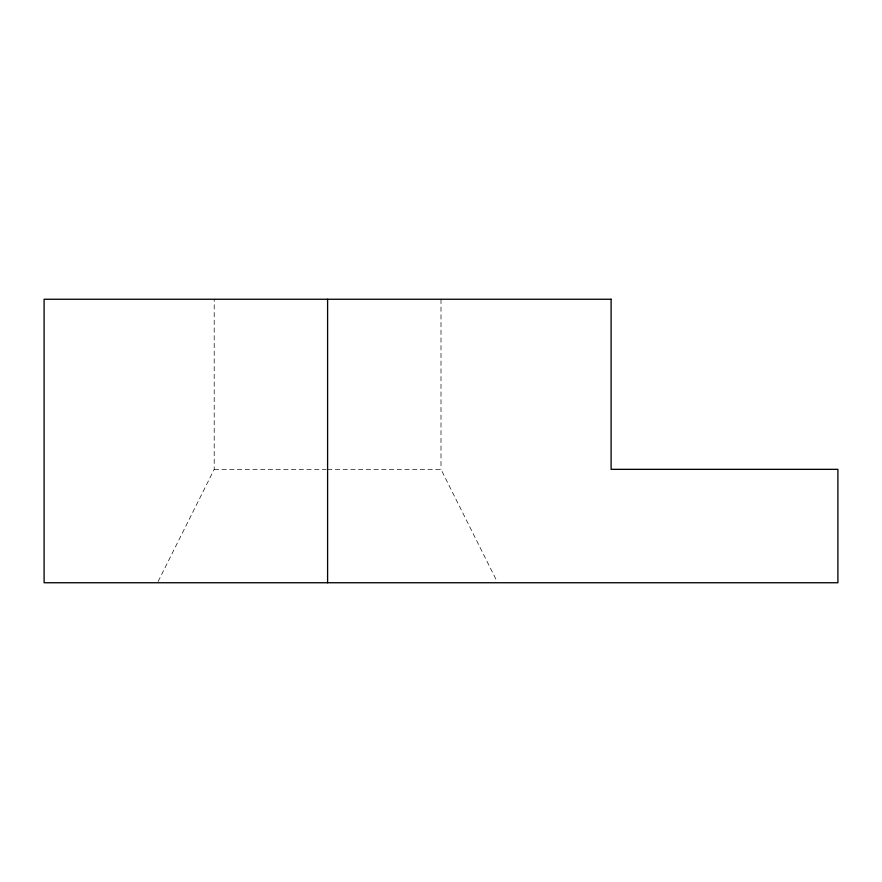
<?xml version="1.0" encoding="UTF-8"?>
<svg xmlns="http://www.w3.org/2000/svg" width="882" height="882" viewBox="0 0 882 882"><rect width="100%" height="100%" fill="white"/><g stroke="black" fill="none" stroke-linecap="round" stroke-linejoin="round"><path stroke-width="0.66" stroke-dasharray="4.41 3.31" d="M158.121 581.514L214.205 469.345L214.205 299.252M214.205 469.345L326.263 469.345M327.597 469.345L441 469.345L497.084 581.514M441 299.252L441 469.345"/><path stroke-width="1.32" d="M327.597 299.252L327.597 582.748M611.105 299.252L44.1 299.252L44.1 582.748L837.9 582.748L837.9 469.345L611.105 469.345L611.105 299.252"/></g></svg>
